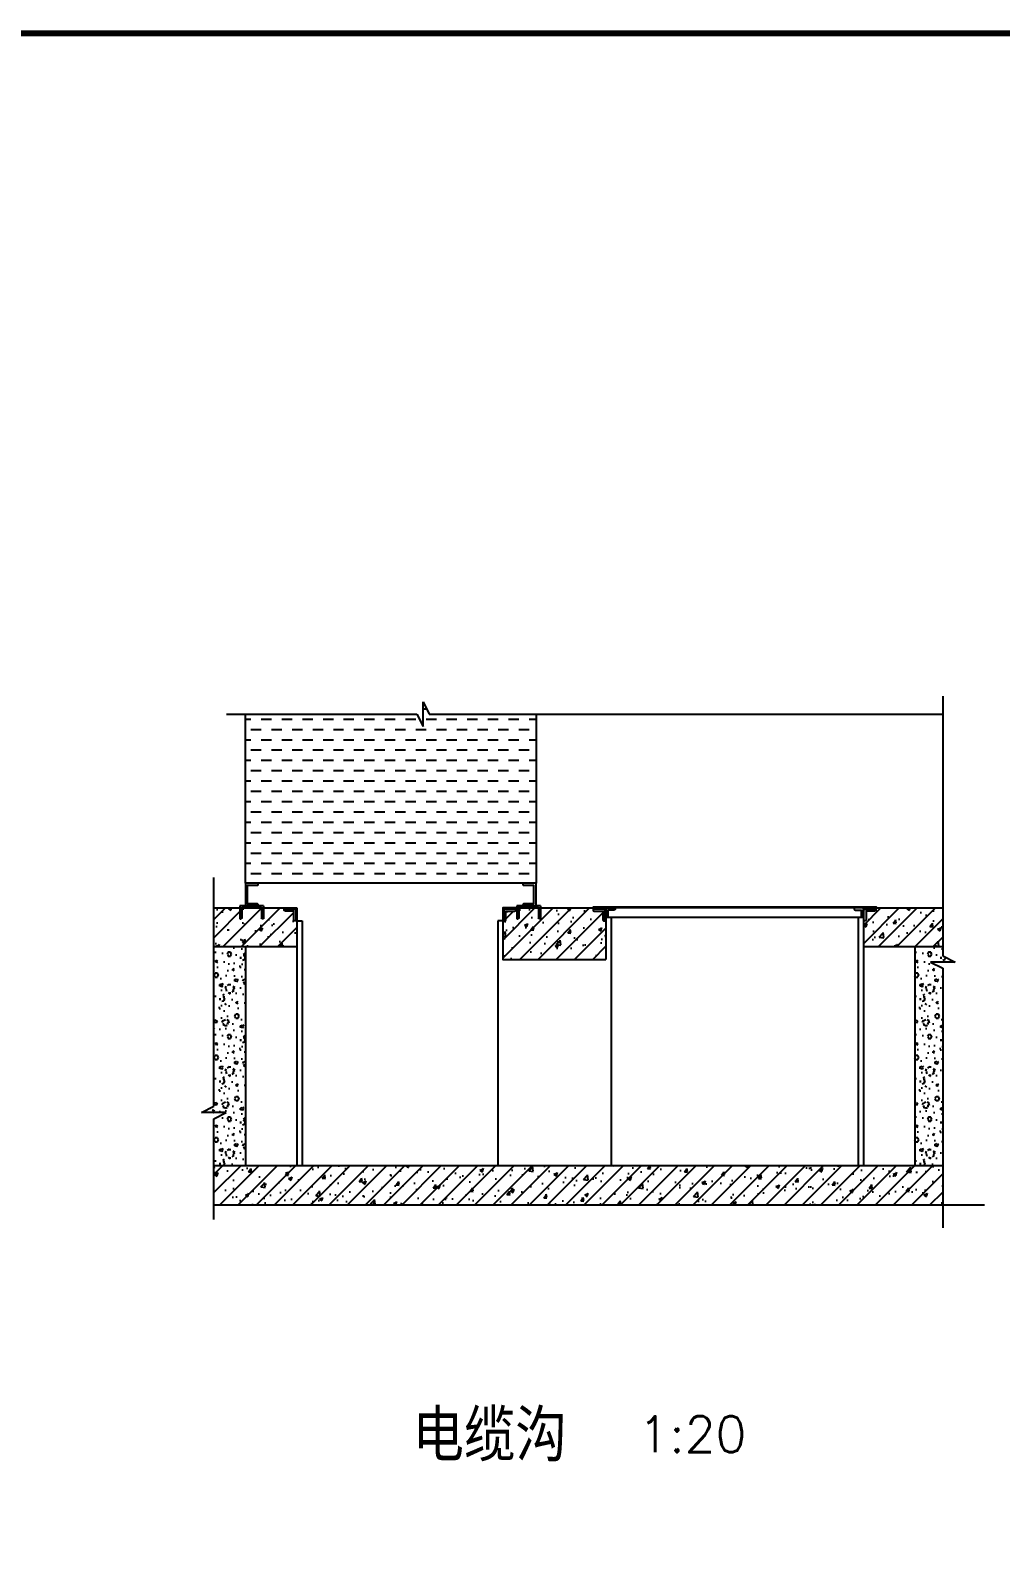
# Model space of a CAD drawing. Extents: x -1348811 to 123514, y -640545 to 749356.
# Drawn here: x -699532 to -690109, y 160325 to 175017 of the extents above; entities that cross this region are included whole.
import ezdxf
from ezdxf.enums import TextEntityAlignment as Align

# ---------------------------------------------------------------- set-up
doc = ezdxf.new("R2010")
doc.units = 0
doc.header["$LTSCALE"] = 10
doc.header["$MEASUREMENT"] = 0
for name, color, linetype in [('A-TEXT', 7, 'CONTINUOUS'), ('AXIS', 3, 'CONTINUOUS'), ('col', 1, 'CONTINUOUS'), ('EEP', 3, 'CONTINUOUS'), ('line', 133, 'CONTINUOUS'), ('MC', 4, 'CONTINUOUS'), ('QD', 5, 'CONTINUOUS'), ('STAIR', 9, 'CONTINUOUS'), ('TK', 7, 'CONTINUOUS'), ('wall', 8, 'CONTINUOUS'), ('WZ', 4, 'CONTINUOUS'), ('图框', 7, 'CONTINUOUS')]:
    doc.layers.add(name, color=color, linetype=linetype)
doc.styles.add('HZ', font='romans', dxfattribs={"width": 0.6, "bigfont": 'hztxt'})
pattern_1 = [(45, (4622310.66, 1248929.98), (-88.3883476, 88.3883476), []), (50, (4622310.66, 1248929.98), (358.630091, -31.376067), [37.5, -412.5]), (355, (4622310.66, 1248929.98), (-69.375667, 376.096067), [30, -330]), (100.4514, (4622340.55, 1248927.36), (289.25469, 344.71977), [31.870095, -350.571056]), (46.1842, (4622310.66, 1249029.98), (533.620524, -82.759507), [56.25, -618.75]), (96.6356, (4622355.13, 1249023.1), (467.331353, 487.058935), [47.805144, -525.8565]), (351.1842, (4622310.66, 1249030), (467.33097, 487.0593), [45, -495]), (21, (4622360.66, 1249004.98), (298.453526, -201.309445), [37.5, -412.5]), (326, (4622360.66, 1249004.98), (121.657666, 362.575023), [30, -330]), (71.4514, (4622385.53, 1248988.2), (420.111314, 161.265248), [31.870095, -350.571056]), (37.5, (4622310.66, 1248929.98), (6.0799277, 166.446927), [0, -326, 0, -335, 0, -331.25]), (7.5, (4622310.66, 1248929.98), (131.534769, 197.205856), [0, -191, 0, -318.5, 0, -126.25]), (327.5, (4622199.16, 1248929.98), (266.911218, -11.277436), [0, -125, 0, -390, 0, -517.5]), (317.5, (4622149.16, 1248929.98), (291.593085, 50.052491), [0, -162.5, 0, -259, 0, -367.5])]
pattern_2 = [(0, (4622428.66, 1248807.98), (200, 400), [0, -400]), (0, (4622194.66, 1248753.98), (200, 400), [0, -400]), (0, (4622324.66, 1248749.98), (200, 400), [0, -400]), (0, (4622466.66, 1248867.98), (200, 400), [0, -400]), (0, (4622300.66, 1248729.98), (200, 400), [0, -400]), (0, (4622506.66, 1249119.98), (200, 400), [0, -400]), (0, (4622384.66, 1249087.98), (200, 400), [0, -400]), (0, (4622448.66, 1249037.98), (200, 400), [0, -400]), (0, (4622122.66, 1249029.98), (200, 400), [0, -400]), (0, (4622318.66, 1249011.98), (200, 400), [0, -400]), (0, (4622242.66, 1248909.98), (200, 400), [0, -400]), (0, (4622246.66, 1248759.98), (200, 400), [0, -400]), (0, (4622396.66, 1248743.98), (200, 400), [0, -400]), (0, (4622506.66, 1248919.98), (200, 400), [0, -400]), (0, (4622132.66, 1248857.98), (200, 400), [0, -400]), (0, (4622166.66, 1248925.98), (200, 400), [0, -400]), (0, (4622322.66, 1248897.98), (200, 400), [0, -400]), (0, (4622266.66, 1248839.98), (200, 400), [0, -400]), (0, (4622234.66, 1248971.98), (200, 400), [0, -400]), (0, (4622284.66, 1249121.98), (200, 400), [0, -400]), (0, (4622148.66, 1248773.98), (200, 400), [0, -400]), (0, (4622368.66, 1249039.98), (200, 400), [0, -400]), (0, (4622182.66, 1249045.98), (200, 400), [0, -400]), (0, (4622150.66, 1249097.98), (200, 400), [0, -400]), (130.601294, (4622482.09, 1248994.74), (-999.99999069, 1200.00000727), [17.561036, -7358.0744]), (18.4349488, (4622453.52, 1249002.36), (1000.0000001, 399.9999983), [18.07016, -2511.75196]), (90, (4622453.52, 1248985.22), (200, 400), [17.142856, -782.85712]), (161.565051, (4622470.66, 1248979.5), (-1000.0000088, 399.99997145), [18.07016, -2511.75196]), (53.1301023, (4622470.66, 1248979.5), (200.0000004, 399.9999998), [19.04762, -1980.95236]), (135, (4622485.9, 1248775.69), (-200.000025, 399.999974), [16.16244, -1115.2084]), (45, (4622463.04, 1248775.69), (199.9999997, 399.9999993), [16.16244, -1115.2084]), (135, (4622474.47, 1248764.26), (-200.000025, 399.999974), [16.16244, -1115.2084]), (45, (4622474.47, 1248764.26), (199.9999997, 399.9999993), [16.16244, -1115.2084]), (116.565051, (4622293.52, 1249044.26), (-3e-05, 799.999983), [21.295884, -425.91768]), (180, (4622284, 1249063.3), (-200, 400), [22.857144, -377.14284]), (63.434949, (4622251.6, 1249044.26), (3e-07, 800), [21.295884, -425.91768]), (116.565051, (4622261.14, 1249025.2), (-3e-05, 799.999983), [21.295884, -425.91768]), (0, (4622261.14, 1249025.2), (200, 400), [22.857144, -377.14284]), (63.434949, (4622284, 1249025.2), (3e-07, 800), [21.295884, -425.91768]), (107.102728, (4622443.995, 1248909.025), (-599.999978434, 2000.000007687), [25.907564, -10855.2688]), (143.972626, (4622436.376, 1248933.787), (-3799.99995722, 2800.00000075), [25.907564, -5414.6804]), (180, (4622415.42, 1248949.03), (-200, 400), [24.761904, -375.23808]), (36.0273733, (4622369.71, 1248933.787), (3799.99997731, 2799.99997374), [25.907564, -5414.6804]), (71.5650511, (4622362.09, 1248910.93), (600.0000039, 1999.9999991), [24.093544, -2505.72856]), (107.102728, (4622369.71, 1248886.168), (-599.999978434, 2000.000007687), [25.907564, -10855.2688]), (143.972626, (4622390.662, 1248870.93), (-3799.99995722, 2800.00000075), [25.907564, -5414.6804]), (0, (4622390.66, 1248870.93), (200, 400), [24.761904, -375.23808]), (36.0273733, (4622415.424, 1248870.93), (3799.99997731, 2799.99997374), [25.907564, -5414.6804]), (71.5650511, (4622436.376, 1248886.17), (600.0000039, 1999.9999991), [24.093544, -2505.72856]), (150.255118, (4622447.805, 1249095.69), (-600.0000014, 399.99999504), [15.35668, -3209.5464]), (90, (4622434.47, 1249088.07), (200, 400), [15.238096, -784.76188]), (29.7448813, (4622434.47, 1249088.073), (600.00000035, 399.99999813), [15.35668, -3209.5464]), (116.565051, (4622354.47, 1248811.9), (-3e-05, 799.999983), [21.295884, -425.91768]), (168.690067, (4622344.948, 1248830.93), (-1800.0000033, 399.99999035), [19.424836, -4059.7904]), (41.1859251, (4622310.662, 1248821.406), (4999.99998476, 4399.999974696), [20.247896, -8483.8684]), (90, (4622310.66, 1248802.36), (200, 400), [19.04762, -780.95236]), (138.814074, (4622325.9, 1248789.025), (-4999.99992618, 4400.000041194), [20.247896, -8483.8684]), (16.6992442, (4622325.9, 1248789.025), (6599.99998866, 1999.999990546), [19.8863, -8332.3588]), (60.9453959, (4622344.948, 1248794.74), (200.000000764, 399.99999879), [19.610724, -8216.8932]), (109.983106, (4622186.852, 1248979.501), (-1000.00000536, 2799.999996976), [22.294668, -9341.4652]), (155.556045, (4622179.233, 1249000.454), (-2600.00001234, 1199.99997617), [23.015324, -9643.4212]), (24.4439547, (4622137.329, 1249000.454), (2600.000003725, 1199.99999533), [23.015324, -9643.4212]), (70.0168934, (4622129.71, 1248979.501), (1000.00000461, 2799.99999744), [22.294668, -9341.4652]), (109.983106, (4622137.329, 1248958.549), (-1000.00000536, 2799.999996976), [22.294668, -9341.4652]), (160.016893, (4622158.28, 1248950.93), (-1000.00000497, 399.99998337), [22.294668, -4659.5852]), (19.9831065, (4622158.28, 1248950.93), (999.9999989, 400.00000096), [22.294668, -4659.5852]), (70.0168934, (4622179.233, 1248958.549), (1000.00000461, 2799.99999744), [22.294668, -9341.4652]), (122.005383, (4622335.424, 1248943.31), (-200.00002755, 399.9999807), [17.969488, -3755.62296]), (18.4349488, (4622308.76, 1248952.835), (1000.0000001, 399.9999983), [18.07016, -2511.75196]), (90, (4622308.76, 1248935.7), (200, 400), [17.142856, -782.85712]), (161.565051, (4622325.9, 1248929.98), (-1000.0000088, 399.99997145), [18.07016, -2511.75196]), (54.4623222, (4622325.9, 1248929.978), (1399.99999913, 1999.99999863), [16.38538, -6865.4748]), (116.565051, (4622219.23, 1248846.17), (-3e-05, 799.999983), [21.295884, -425.91768]), (180, (4622209.7, 1248865.2), (-200, 400), [20.95238, -379.0476]), (59.0362434, (4622177.33, 1248846.168), (200.00000065, 399.99999806), [22.213152, -4642.548]), (120.963756, (4622188.757, 1248827.12), (-200.00002733, 399.99998163), [22.213152, -4642.548]), (0, (4622188.76, 1248827.12), (200, 400), [20.95238, -379.0476]), (63.434949, (4622209.7, 1248827.12), (3e-07, 800), [21.295884, -425.91768])]

# ---------------------------------------------------------------- blocks, each defined once
blk = doc.blocks.new('TJAD_TK_A1')
at = {"layer": '图框', "const_width": 1.2}
blk.add_lwpolyline([(1331.38, 940.45), (525.38, 940.45), (525.38, 366.45), (1331.38, 366.45)], close=True, dxfattribs=at)
blk = doc.blocks.new('TJAD_图框_A1')
at = {"layer": '图框'}
blk.add_blockref('TJAD_TK_A1', (0, 0), dxfattribs=at)
blk = doc.blocks.new('A$C03397C31')
at = {"layer": 'QD'}
for p, q in [((125, 230), (0, 230)), ((0, 230), (0, 220)), ((105, 210), (10, 210)), ((105, 210), (105, 20)), ((125, 230), (125, 0)), ((0, 0), (0, 10)), ((105, 20), (10, 20)), ((125, 0), (0, 0))]:
    blk.add_line(p, q, dxfattribs=at)
for centre, start, end in [((10, 220), 180, 270), ((10, 10), 90, 180)]:
    blk.add_arc(centre, 10, start, end, dxfattribs=at)

msp = doc.modelspace()

# ---------------------------------------------------------------- hatches: boundary and pattern name
at = {"layer": 'line'}
h = msp.add_hatch(dxfattribs=at)
h.set_pattern_fill('DASH', color=256, scale=800, style=0)
h.set_pattern_definition([(0, (4622310.66, 1248929.98), (100, 100), [100, -100])])
h.paths.add_polyline_path([(-694620.3, 168376.9), (-695658.9, 168376.9), (-695718.9, 168496.9), (-695718.9, 168256.9), (-695778.9, 168376.9), (-697443.2, 168376.9), (-697443.2, 166736.3), (-694678.4, 166736.3), (-694620.3, 166821.9)])
h = msp.add_hatch(dxfattribs=at)
h.set_pattern_fill('钢筋混凝土', color=256, scale=50, style=0)
h.set_pattern_definition(pattern_1)
h.paths.add_polyline_path([(-697749.1, 166496.3), (-697137, 166496.3), (-696973.2, 166381.3, 0.4142136), (-696963.2, 166371.3), (-696953.2, 166371.3), (-696953.2, 166486.3), (-697068.2, 166486.3), (-697068.2, 166476.3, 0.4142136), (-697058.2, 166466.3), (-696973.2, 166466.3), (-696973.2, 166381.3), (-697137, 166496.3), (-696943.2, 166496.3), (-696943.2, 166121.3), (-697749.1, 166121.3)])
h = msp.add_hatch(dxfattribs=at)
h.set_pattern_fill('钢筋混凝土', color=256, scale=50, style=0)
h.set_pattern_definition(pattern_1)
h.paths.add_polyline_path([(-693943.2, 166496.3), (-694577.3, 166496.3), (-694577.3, 166391.3), (-694587.3, 166391.3, -0.4142136), (-694597.3, 166401.3), (-694597.3, 166496.3), (-694787.3, 166496.3), (-694787.3, 166401.3, -0.4142136), (-694797.3, 166391.3), (-694807.3, 166391.3), (-694807.3, 166496.3), (-694943.2, 166496.3), (-694943.2, 166371.3), (-694933.2, 166371.3), (-694933.2, 166486.3), (-694818.2, 166486.3), (-694818.2, 166476.3, -0.4142136), (-694828.2, 166466.3), (-694913.2, 166466.3), (-694913.2, 166381.3, -0.4142136), (-694923.2, 166371.3), (-694933.2, 166371.3), (-694943.2, 166371.3), (-694943.2, 165996.3), (-694793.2, 165996.3), (-693943.2, 165996.3)])
h.paths.add_polyline_path([(-694068.2, 166476.3), (-694068.2, 166486.3), (-693953.2, 166486.3), (-693953.2, 166371.3), (-693963.2, 166371.3, -0.4142136), (-693973.2, 166381.3), (-693973.2, 166466.3), (-694058.2, 166466.3, -0.4142136)], flags=16)
h = msp.add_hatch(dxfattribs=at)
h.set_pattern_fill('钢筋混凝土', color=256, scale=50, style=0)
h.set_pattern_definition(pattern_1)
h.paths.add_polyline_path([(-691443.2, 166496.3), (-690672.8, 166496.3), (-690672.8, 166121.3), (-691443.2, 166121.3)])
h.paths.add_polyline_path([(-691322.4, 166476.3), (-691322.4, 166486.3), (-691437.4, 166486.3), (-691437.4, 166371.3), (-691427.4, 166371.3, 0.4142136), (-691417.4, 166381.3), (-691417.4, 166466.3), (-691332.4, 166466.3, 0.4142136)], flags=16)
h = msp.add_hatch(dxfattribs=at)
h.set_pattern_fill('加气混凝土', color=256, scale=100, style=0)
h.set_pattern_definition(pattern_2)
h.paths.add_polyline_path([(-697443.2, 166121.3), (-697749.1, 166121.3), (-697749.1, 164570.8), (-697869.1, 164510.8), (-697629.1, 164510.8), (-697749.1, 164450.8), (-697749.1, 163996.3), (-697443.2, 163996.3)])
h = msp.add_hatch(dxfattribs=at)
h.set_pattern_fill('加气混凝土', color=256, scale=100, style=0)
h.set_pattern_definition(pattern_2)
h.paths.add_polyline_path([(-690672.8, 165911), (-690792.8, 165971), (-690552.8, 165971), (-690672.8, 166031), (-690672.8, 166121.3), (-690943.2, 166121.3), (-690943.2, 163996.3), (-690672.8, 163996.3)])
h = msp.add_hatch(dxfattribs=at)
h.set_pattern_fill('钢筋混凝土', color=256, scale=50, style=0)
h.set_pattern_definition(pattern_1)
h.paths.add_polyline_path([(-691268.9, 163996.3), (-694263.5, 163996.3), (-694451.5, 163614.6), (-691446.9, 163614.6)])
h.paths.add_polyline_path([(-694263.5, 163996.3), (-697270.2, 163996.3), (-697448.2, 163614.6), (-694451.5, 163614.6)])
h.paths.add_polyline_path([(-697270.2, 163996.3), (-697749.1, 163996.3), (-697749.1, 163614.6), (-697448.2, 163614.6)])
h = msp.add_hatch(dxfattribs=at)
h.set_pattern_fill('钢筋混凝土', color=256, scale=50, style=0)
h.set_pattern_definition(pattern_1)
h.paths.add_polyline_path([(-690672.8, 163996.3), (-691268.9, 163996.3), (-691446.9, 163614.6), (-690672.8, 163614.6)])

# ---------------------------------------------------------------- linework, layer by layer
at = {"layer": 'AXIS'}
msp.add_line((-693933.2, 166406.3), (-691443.2, 166406.3), dxfattribs=at)
at = {"layer": 'col'}
msp.add_line((-697749.1, 163996.3), (-690672.8, 163996.3), dxfattribs=at)
at = {"layer": 'EEP', "color": 3}
msp.add_lwpolyline([(-694620.3, 168376.9), (-694620.3, 166736.3), (-697443.2, 166736.3), (-697443.2, 168376.9)], dxfattribs=at)
at = {"layer": 'MC'}
for p, q in [((-696943.2, 166371.3), (-696893.2, 166371.3)), ((-696893.2, 166371.3), (-696893.2, 163996.3)), ((-694933.2, 166371.3), (-694993.2, 166371.3)), ((-694993.2, 166371.3), (-694993.2, 163996.3)), ((-693893.2, 166406.3), (-693893.2, 163996.3)), ((-691493.2, 166406.3), (-691493.2, 163996.3))]:
    msp.add_line(p, q, dxfattribs=at)
at = {"layer": 'QD'}
for points in [[(-697318.2, 166526.3, 0.4142136), (-697328.2, 166536.3), (-697423.2, 166536.3), (-697423.2, 166716.3), (-697328.2, 166716.3, 0.4142136), (-697318.2, 166726.3), (-697318.2, 166736.3), (-697443.2, 166736.3), (-697443.2, 166516.3), (-697318.2, 166516.3)], [(-694749.5, 166526.3), (-694749.5, 166516.3), (-694620.3, 166516.3), (-694620.3, 166736.3), (-694749.5, 166736.3), (-694749.5, 166726.3, 0.4142136), (-694739.5, 166716.3), (-694644.5, 166716.3), (-694644.5, 166536.3), (-694739.5, 166536.3, 0.4142136)], [(-697058.2, 166466.3, -0.4142136), (-697068.2, 166476.3), (-697068.2, 166486.3), (-696953.2, 166486.3), (-696953.2, 166371.3), (-696963.2, 166371.3, -0.4142136), (-696973.2, 166381.3), (-696973.2, 166466.3)], [(-694828.2, 166466.3, 0.4142136), (-694818.2, 166476.3), (-694818.2, 166486.3), (-694933.2, 166486.3), (-694933.2, 166371.3), (-694923.2, 166371.3, 0.4142136), (-694913.2, 166381.3), (-694913.2, 166466.3)], [(-693953.2, 166371.3), (-693953.2, 166486.3), (-694068.2, 166486.3), (-694068.2, 166476.3, 0.4142136), (-694058.2, 166466.3), (-693973.2, 166466.3), (-693973.2, 166381.3, 0.4142136), (-693963.2, 166371.3)], [(-693943.2, 166406.3), (-693943.2, 166496.3), (-693853.2, 166496.3), (-693853.2, 166486.3, -0.4142136), (-693863.2, 166476.3), (-693923.2, 166476.3), (-693923.2, 166416.3, -0.4142136), (-693933.2, 166406.3)], [(-691443.2, 166406.3), (-691443.2, 166496.3), (-691533.2, 166496.3), (-691533.2, 166486.3, 0.4142136), (-691523.2, 166476.3), (-691463.2, 166476.3), (-691463.2, 166416.3, 0.4142136), (-691453.2, 166406.3)], [(-691437.4, 166371.3), (-691437.4, 166486.3), (-691322.4, 166486.3), (-691322.4, 166476.3, -0.4142136), (-691332.4, 166466.3), (-691417.4, 166466.3), (-691417.4, 166381.3, -0.4142136), (-691427.4, 166371.3)]]:
    msp.add_lwpolyline(points, format="xyb", close=True, dxfattribs=at)
msp.add_lwpolyline([(-694068.2, 166508.8), (-691318.2, 166508.8), (-691318.2, 166496.3), (-694068.2, 166496.3)], close=True, dxfattribs=at)
at = {"layer": 'STAIR'}
for p, q in [((-690672.8, 168551.5), (-690672.8, 166031)), ((-697628.3, 168376.9), (-695778.9, 168376.9)), ((-695778.9, 168376.9), (-695718.9, 168256.9)), ((-695718.9, 168256.9), (-695718.9, 168496.9)), ((-695718.9, 168496.9), (-695658.9, 168376.9)), ((-695658.9, 168376.9), (-690672.8, 168376.9)), ((-697749.1, 164570.8), (-697749.1, 166792.1)), ((-690672.8, 166031), (-690552.8, 165971)), ((-690552.8, 165971), (-690792.8, 165971)), ((-690792.8, 165971), (-690672.8, 165911)), ((-690672.8, 165911), (-690672.8, 163390.4)), ((-697869.1, 164510.8), (-697749.1, 164570.8)), ((-697629.1, 164510.8), (-697869.1, 164510.8)), ((-697749.1, 164450.8), (-697629.1, 164510.8)), ((-697749.1, 163472.7), (-697749.1, 164450.8))]:
    msp.add_line(p, q, dxfattribs=at)
at = {"layer": 'wall'}
for p, q in [((-697749.1, 166496.3), (-696943.2, 166496.3)), ((-696943.2, 166496.3), (-696943.2, 163996.3)), ((-694793.2, 166496.3), (-693943.2, 166496.3)), ((-693943.2, 166496.3), (-693943.2, 165996.3)), ((-691443.2, 166496.3), (-691443.2, 163996.3)), ((-691443.2, 166496.3), (-691318.2, 166496.3)), ((-691443.2, 166496.3), (-690672.8, 166496.3)), ((-697749.1, 166121.3), (-696943.2, 166121.3)), ((-697443.2, 166121.3), (-697443.2, 163996.3)), ((-691443.2, 166121.3), (-690672.8, 166121.3)), ((-690943.2, 166121.3), (-690943.2, 163996.3)), ((-694793.2, 165996.3), (-693943.2, 165996.3))]:
    msp.add_line(p, q, dxfattribs=at)
msp.add_lwpolyline([(-694793.2, 166496.3), (-694943.2, 166496.3), (-694943.2, 165996.3), (-694793.2, 165996.3)], dxfattribs=at)
at = {"layer": 'WZ'}
msp.add_line((-697749.1, 163614.6), (-690267, 163614.6), dxfattribs=at)

# ---------------------------------------------------------------- block references
at = {"layer": 'STAIR', "xscale": 50, "yscale": 50, "zscale": 50}
msp.add_blockref('TJAD_图框_A1', (-750823.1, 127964.6), dxfattribs=at)
at = {"layer": 'TK', "xscale": -1, "rotation": 270}
for p in [(-697497.5, 166391.3), (-694807.3, 166391.3)]:
    msp.add_blockref('A$C03397C31', p, dxfattribs=at)

# ---------------------------------------------------------------- texts
at = {"layer": 'A-TEXT', "ltscale": 10, "style": 'HZ'}
for s, height, p in [('电缆沟', 500, (-695071.8, 161400.1)), ('1:20', 350, (-693103.1, 161387.5))]:
    msp.add_text(s, height=height, dxfattribs=at).set_placement(p, align=Align.MIDDLE)

doc.saveas('drawing.dxf')
